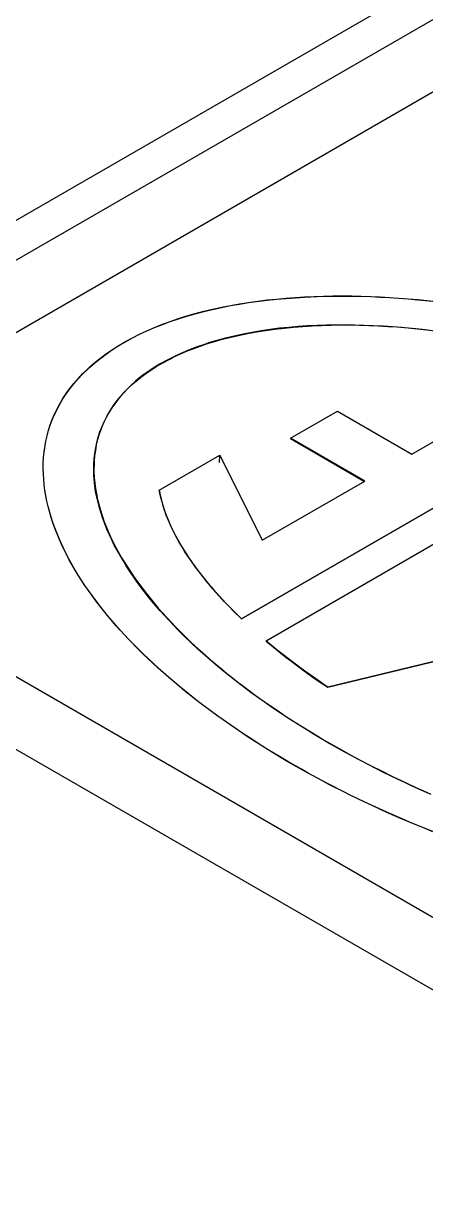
# Model space of a CAD drawing. Extents: x 0 to 258, y 0 to 184.
# Drawn here: x 76.641 to 77.321, y 104.845 to 106.821 of the extents above; entities that cross this region are included whole.
import ezdxf

# ---------------------------------------------------------------- set-up
doc = ezdxf.new("R2010")
doc.units = 0

msp = doc.modelspace()

# ---------------------------------------------------------------- linework, layer by layer
for p, q in [((83.30673, 110.34338), (69.588895, 102.424146)), ((75.911371, 106.006864), (78.951958, 107.762108)), ((76.123566, 106.006864), (78.951958, 107.63987)), ((78.951958, 107.639606), (76.123831, 106.006864)), ((77.084161, 106.35622), (77.100036, 106.357543)), ((77.084161, 106.35591), (77.100036, 106.357233)), ((77.100036, 106.357543), (77.115938, 106.358601)), ((77.100036, 106.357233), (77.115938, 106.358291)), ((77.115938, 106.358601), (77.147873, 106.359924)), ((77.115938, 106.358291), (77.147873, 106.359614)), ((77.147873, 106.359924), (77.163854, 106.360188)), ((77.147873, 106.359614), (77.163854, 106.359879)), ((77.163854, 106.360188), (77.179861, 106.360276)), ((77.163854, 106.359879), (77.179861, 106.359966)), ((77.179861, 106.360276), (77.195868, 106.360159)), ((77.179861, 106.359966), (77.195868, 106.35985)), ((77.195868, 106.360159), (77.227843, 106.359365)), ((77.195868, 106.35985), (77.227843, 106.359056)), ((77.227843, 106.359365), (77.243797, 106.358572)), ((77.227843, 106.359056), (77.243797, 106.358262)), ((77.243797, 106.358572), (77.259725, 106.357778)), ((77.243797, 106.358262), (77.259725, 106.357468)), ((77.259725, 106.357778), (77.291488, 106.355397)), ((77.259725, 106.357468), (77.291488, 106.355087)), ((76.945827, 106.334259), (76.96059, 106.337805)), ((76.945827, 106.33395), (76.96059, 106.337495)), ((76.96059, 106.337805), (76.975566, 106.341085)), ((76.96059, 106.337495), (76.975566, 106.340776)), ((76.975566, 106.341085), (76.9907, 106.344075)), ((76.975566, 106.340776), (76.9907, 106.343766)), ((76.9907, 106.344075), (77.005993, 106.3468)), ((76.9907, 106.343766), (77.005993, 106.346491)), ((77.005993, 106.3468), (77.021418, 106.349182)), ((77.005993, 106.346491), (77.021418, 106.348872)), ((77.021418, 106.349182), (77.052623, 106.353309)), ((77.021418, 106.348872), (77.052623, 106.353)), ((77.052623, 106.353309), (77.068366, 106.354897)), ((77.052623, 106.353), (77.068366, 106.354587)), ((77.068366, 106.354897), (77.084161, 106.35622)), ((77.068366, 106.354587), (77.084161, 106.35591)), ((77.291488, 106.355397), (77.30731, 106.354074)), ((77.291488, 106.355087), (77.30731, 106.353764)), ((77.30731, 106.354074), (77.338817, 106.350819)), ((77.30731, 106.353764), (77.338817, 106.35051)), ((76.889126, 106.317167), (76.902911, 106.321877)), ((76.889126, 106.316858), (76.902911, 106.321567)), ((76.902911, 106.321877), (76.916961, 106.326295)), ((76.902911, 106.321567), (76.916961, 106.325986)), ((76.916961, 106.326295), (76.931275, 106.330423)), ((76.916961, 106.325986), (76.931275, 106.330113)), ((76.931275, 106.330423), (76.945827, 106.334259)), ((76.931275, 106.330113), (76.945827, 106.33395)), ((76.837268, 106.295577), (76.849704, 106.301398)), ((76.837268, 106.295241), (76.849704, 106.301062)), ((76.849704, 106.301398), (76.862509, 106.306928)), ((76.849704, 106.301062), (76.862509, 106.306618)), ((76.862509, 106.306928), (76.875659, 106.312193)), ((76.862509, 106.306618), (76.875659, 106.311883)), ((76.875659, 106.312193), (76.889126, 106.317167)), ((76.875659, 106.311883), (76.889126, 106.316858)), ((77.027273, 106.298572), (77.012086, 106.295662)), ((77.019402, 106.296495), (77.034668, 106.299247)), ((77.042645, 106.301218), (77.027273, 106.298572)), ((77.034668, 106.299247), (77.050093, 106.301628)), ((77.05815, 106.303599), (77.042645, 106.301218)), ((77.050093, 106.301628), (77.065677, 106.303745)), ((77.073787, 106.305451), (77.05815, 106.303599)), ((77.065677, 106.303745), (77.081367, 106.305597)), ((77.08953, 106.307039), (77.073787, 106.305451)), ((77.081367, 106.305597), (77.097163, 106.307184)), ((77.105352, 106.308362), (77.08953, 106.307039)), ((77.097163, 106.307184), (77.113011, 106.308507)), ((77.121227, 106.30942), (77.105352, 106.308362)), ((77.113011, 106.308507), (77.128939, 106.309566)), ((77.137155, 106.310214), (77.121227, 106.30942)), ((77.128939, 106.309566), (77.144894, 106.310359)), ((77.153135, 106.310743), (77.137155, 106.310214)), ((77.144894, 106.310359), (77.160874, 106.310889)), ((77.169116, 106.311008), (77.153135, 106.310743)), ((77.160874, 106.310889), (77.176882, 106.311076)), ((77.185123, 106.311071), (77.169116, 106.311008)), ((77.176882, 106.311076), (77.208886, 106.310812)), ((77.201131, 106.310902), (77.185123, 106.311071)), ((77.217112, 106.310373), (77.201131, 106.310902)), ((77.208886, 106.310812), (77.224866, 106.310283)), ((77.24902, 106.30905), (77.217112, 106.310373)), ((77.224866, 106.310283), (77.240821, 106.309489)), ((77.240821, 106.309489), (77.256749, 106.308695)), ((77.264922, 106.307991), (77.24902, 106.30905)), ((77.256749, 106.308695), (77.272624, 106.307637)), ((77.28077, 106.306668), (77.264922, 106.307991)), ((77.272624, 106.307637), (77.304257, 106.304832)), ((77.296592, 106.305346), (77.28077, 106.306668)), ((77.328064, 106.301985), (77.296592, 106.305346)), ((77.304257, 106.304832), (77.32, 106.303245)), ((77.32, 106.303245), (77.33569, 106.301393)), ((76.80237, 106.276554), (76.813588, 106.283142)), ((76.80237, 106.276218), (76.813588, 106.282806)), ((76.813588, 106.283142), (76.82523, 106.289492)), ((76.813588, 106.282806), (76.82523, 106.289156)), ((76.82523, 106.289492), (76.837268, 106.295577)), ((76.82523, 106.289156), (76.837268, 106.295241)), ((76.946708, 106.278279), (76.933029, 106.27349)), ((76.939551, 106.275382), (76.953415, 106.280012)), ((76.953693, 106.28066), (76.946708, 106.278279)), ((76.953415, 106.280012), (76.960479, 106.282128)), ((76.967874, 106.28492), (76.953693, 106.28066)), ((76.960479, 106.282128), (76.97482, 106.286229)), ((76.982373, 106.288836), (76.967874, 106.28492)), ((76.97482, 106.286229), (76.989451, 106.289987)), ((76.997111, 106.292407), (76.982373, 106.288836)), ((76.989451, 106.289987), (77.004321, 106.2934)), ((77.012086, 106.295662), (76.997111, 106.292407)), ((77.004321, 106.2934), (77.019402, 106.296495)), ((76.77144, 106.255387), (76.781282, 106.262663)), ((76.77144, 106.255051), (76.781282, 106.262327)), ((76.781282, 106.262663), (76.791601, 106.269727)), ((76.781282, 106.262327), (76.791601, 106.269391)), ((76.791601, 106.269727), (76.80237, 106.276554)), ((76.791601, 106.269391), (76.80237, 106.276218)), ((76.900564, 106.260023), (76.888341, 106.254043)), ((76.894148, 106.256464), (76.906584, 106.262285)), ((76.906835, 106.26288), (76.900564, 106.260023)), ((76.906584, 106.262285), (76.919469, 106.267762)), ((76.91972, 106.268357), (76.906835, 106.26288)), ((76.919469, 106.267762), (76.926057, 106.270407)), ((76.933029, 106.27349), (76.91972, 106.268357)), ((76.926057, 106.270407), (76.939551, 106.275382)), ((76.748924, 106.236311), (76.753184, 106.240226)), ((76.748924, 106.235975), (76.753184, 106.23989)), ((76.753184, 106.240226), (76.762074, 106.247899)), ((76.753184, 106.23989), (76.762074, 106.247563)), ((76.762074, 106.247899), (76.77144, 106.255387)), ((76.762074, 106.247563), (76.77144, 106.255051)), ((76.859779, 106.237149), (76.865176, 106.240562)), ((76.870931, 106.244518), (76.859977, 106.237771)), ((76.865176, 106.240562), (76.876395, 106.247151)), ((76.882414, 106.250947), (76.870931, 106.244518)), ((76.876395, 106.247151), (76.888116, 106.253448)), ((76.888341, 106.254043), (76.882414, 106.250947)), ((76.888116, 106.253448), (76.894148, 106.256464)), ((76.725985, 106.211969), (76.733128, 106.220224)), ((76.725985, 106.211633), (76.733128, 106.219888)), ((76.733128, 106.220224), (76.740775, 106.228347)), ((76.733128, 106.219888), (76.740775, 106.228011)), ((76.740775, 106.228347), (76.748924, 106.236311)), ((76.740775, 106.228011), (76.748924, 106.235975)), ((76.825939, 106.211458), (76.834882, 106.219105)), ((76.835054, 106.219727), (76.830503, 106.215917)), ((76.834882, 106.219105), (76.839565, 106.222835)), ((76.844605, 106.227135), (76.835054, 106.219727)), ((76.839565, 106.222835), (76.849381, 106.230138)), ((76.854712, 106.234305), (76.844605, 106.227135)), ((76.849381, 106.230138), (76.859779, 106.237149)), ((76.859977, 106.237771), (76.854712, 106.234305)), ((76.713152, 106.195036), (76.719317, 106.203555)), ((76.713152, 106.1947), (76.719317, 106.203219)), ((76.719317, 106.203555), (76.725985, 106.211969)), ((76.719317, 106.203219), (76.725985, 106.211633)), ((76.813781, 106.200147), (76.80632, 106.191972)), ((76.809826, 106.195504), (76.817578, 106.203574)), ((76.821851, 106.208138), (76.813781, 106.200147)), ((76.817578, 106.203574), (76.825939, 106.211458)), ((76.830503, 106.215917), (76.821851, 106.208138)), ((77.297256, 106.092589), (77.493312, 106.205831)), ((76.702278, 106.177679), (76.707464, 106.18641)), ((76.702278, 106.177343), (76.707464, 106.186074)), ((76.707464, 106.18641), (76.713152, 106.195036)), ((76.707464, 106.186074), (76.713152, 106.1947)), ((76.796239, 106.179404), (76.79026, 106.170832)), ((76.793051, 106.174575), (76.799322, 106.183069)), ((76.802801, 106.187818), (76.796239, 106.179404)), ((76.799322, 106.183069), (76.806174, 106.191403)), ((76.80632, 106.191972), (76.802801, 106.187818)), ((76.806174, 106.191403), (76.809826, 106.195504)), ((76.689472, 106.150983), (76.693282, 106.159952)), ((76.689472, 106.150647), (76.693282, 106.159616)), ((76.693282, 106.159952), (76.702278, 106.177679)), ((76.693282, 106.159616), (76.702278, 106.177343)), ((76.784862, 106.162127), (76.78002, 106.153316)), ((76.782256, 106.157192), (76.787363, 106.16595)), ((76.79026, 106.170832), (76.784862, 106.162127)), ((76.787363, 106.16595), (76.793051, 106.174575)), ((77.620841, 106.167201), (77.00939, 105.814248)), ((77.00939, 105.813983), (77.620841, 106.166937)), ((77.092205, 106.119312), (77.171844, 106.165085)), ((77.171844, 106.165085), (77.297256, 106.092589)), ((76.683202, 106.132885), (76.686112, 106.14196)), ((76.683202, 106.132549), (76.686112, 106.141624)), ((76.686112, 106.14196), (76.689472, 106.150983)), ((76.686112, 106.141624), (76.689472, 106.150647)), ((76.775761, 106.144426), (76.77203, 106.13543)), ((76.77371, 106.139386), (76.777705, 106.148329)), ((76.78002, 106.153316), (76.775761, 106.144426)), ((76.777705, 106.148329), (76.782256, 106.157192)), ((77.05093, 105.776942), (77.6854, 106.143124)), ((76.678704, 106.114602), (76.68082, 106.123757)), ((76.678704, 106.114266), (76.68082, 106.123421)), ((76.68082, 106.123757), (76.683202, 106.132885)), ((76.68082, 106.123421), (76.683202, 106.132549)), ((76.764926, 106.11216), (76.767307, 106.121288)), ((76.768829, 106.126382), (76.76613, 106.11728)), ((76.767307, 106.121288), (76.770244, 106.130364)), ((76.77203, 106.13543), (76.768829, 106.126382)), ((76.770244, 106.130364), (76.77371, 106.139386)), ((76.675767, 106.096214), (76.678704, 106.114602)), ((76.675767, 106.095878), (76.678704, 106.114266)), ((76.761486, 106.093798), (76.763074, 106.103006)), ((76.764013, 106.108125), (76.762426, 106.098944)), ((76.763074, 106.103006), (76.764926, 106.11216)), ((76.76613, 106.11728), (76.764013, 106.108125)), ((77.217881, 106.046816), (77.092205, 106.119312)), ((77.092205, 106.119047), (77.217617, 106.046552)), ((77.092469, 106.119047), (77.092205, 106.119047)), ((76.674444, 106.077746), (76.674973, 106.08698)), ((76.674444, 106.07741), (76.674973, 106.086644)), ((76.674973, 106.08698), (76.675767, 106.096214)), ((76.674973, 106.086644), (76.675767, 106.095878)), ((76.759899, 106.075357), (76.760428, 106.084591)), ((76.760309, 106.080503), (76.760044, 106.062035)), ((76.761103, 106.089737), (76.760309, 106.080503)), ((76.760428, 106.084591), (76.761486, 106.093798)), ((76.762426, 106.098944), (76.761103, 106.089737)), ((76.870219, 106.031735), (76.972878, 106.091002)), ((76.972348, 106.078302), (76.972878, 106.090737)), ((76.972835, 106.091044), (77.044688, 105.946793)), ((76.972878, 106.090737), (76.972878, 106.090737)), ((76.67429, 106.068512), (76.674444, 106.077746)), ((76.67429, 106.068176), (76.674444, 106.07741)), ((76.675084, 106.050044), (76.67429, 106.068512)), ((76.675084, 106.049708), (76.67429, 106.068176)), ((76.759745, 106.066123), (76.759899, 106.075357)), ((76.760002, 106.056889), (76.759745, 106.066123)), ((76.760044, 106.062035), (76.760574, 106.052801)), ((76.675878, 106.04081), (76.675084, 106.050044)), ((76.675878, 106.040474), (76.675084, 106.049708)), ((76.76159, 106.038447), (76.760002, 106.056889)), ((76.760574, 106.052801), (76.761367, 106.043567)), ((76.761367, 106.043567), (76.76269, 106.03436)), ((77.04458, 105.946804), (77.217881, 106.046816)), ((76.677201, 106.031603), (76.675878, 106.04081)), ((76.677201, 106.031267), (76.675878, 106.040474)), ((76.680535, 106.013214), (76.677201, 106.031603)), ((76.680535, 106.012905), (76.677201, 106.031267)), ((76.762912, 106.02924), (76.76159, 106.038447)), ((76.76269, 106.03436), (76.764278, 106.025179)), ((76.764765, 106.020059), (76.762912, 106.02924)), ((76.764278, 106.025179), (76.76613, 106.015998)), ((76.871881, 106.023575), (76.870293, 106.031989)), ((76.870304, 106.03165), (76.870357, 106.031386)), ((76.870357, 106.031386), (76.870569, 106.030327)), ((76.870569, 106.030327), (76.871362, 106.02575)), ((76.871362, 106.02575), (76.876019, 106.007467)), ((76.873998, 106.015188), (76.871881, 106.023575)), ((77.856056, 104.884239), (75.911371, 106.006864)), ((77.856056, 104.883974), (75.911371, 106.0066)), ((77.856056, 105.00674), (76.123566, 106.006864)), ((76.682651, 106.00406), (76.680535, 106.013214)), ((76.682651, 106.00375), (76.680535, 106.012905)), ((76.687731, 105.98583), (76.682651, 106.00406)), ((76.687731, 105.98552), (76.682651, 106.00375)), ((76.766881, 106.010904), (76.764765, 106.020059)), ((76.76613, 106.015998), (76.770945, 105.997741)), ((76.769262, 106.001776), (76.766881, 106.010904)), ((76.77503, 105.983599), (76.769262, 106.001776)), ((76.879025, 105.998546), (76.873998, 106.015188)), ((76.876019, 106.007467), (76.878929, 105.998392)), ((76.690668, 105.976755), (76.687731, 105.98583)), ((76.690668, 105.976445), (76.687731, 105.98552)), ((76.770945, 105.997741), (76.773829, 105.988666)), ((76.773829, 105.988666), (76.777004, 105.979617)), ((76.778364, 105.974551), (76.77503, 105.983599)), ((76.878929, 105.998392), (76.882184, 105.989344)), ((76.882279, 105.989497), (76.879025, 105.998546)), ((76.882184, 105.989344), (76.885782, 105.980348)), ((76.885877, 105.980501), (76.882279, 105.989497)), ((76.693896, 105.967706), (76.690668, 105.976755)), ((76.693896, 105.967396), (76.690668, 105.976445)), ((76.701093, 105.949688), (76.693896, 105.967706)), ((76.701093, 105.949405), (76.693896, 105.967396)), ((76.777004, 105.979617), (76.784227, 105.961626)), ((76.781989, 105.965555), (76.778364, 105.974551)), ((76.790032, 105.947669), (76.781989, 105.965555)), ((76.885782, 105.980348), (76.889724, 105.971405)), ((76.88982, 105.971558), (76.885877, 105.980501)), ((76.889724, 105.971405), (76.893958, 105.962488)), ((76.894053, 105.962642), (76.88982, 105.971558)), ((76.893958, 105.962488), (76.898509, 105.953625)), ((76.898604, 105.953778), (76.894053, 105.962642)), ((76.705061, 105.940745), (76.701093, 105.949688)), ((76.705061, 105.940462), (76.701093, 105.949405)), ((76.784227, 105.961626), (76.788249, 105.952683)), ((76.788249, 105.952683), (76.792535, 105.943793)), ((76.794451, 105.938779), (76.790032, 105.947669)), ((76.792535, 105.943793), (76.79706, 105.934929)), ((76.898509, 105.953625), (76.90335, 105.944814)), ((76.903446, 105.944968), (76.898604, 105.953778)), ((76.90335, 105.944814), (76.908457, 105.936056)), ((76.908552, 105.93621), (76.903446, 105.944968)), ((76.713687, 105.922965), (76.705061, 105.940745)), ((76.713687, 105.922682), (76.705061, 105.940462)), ((76.718343, 105.914128), (76.713687, 105.922965)), ((76.718343, 105.913845), (76.713687, 105.922682)), ((76.799107, 105.929942), (76.794451, 105.938779)), ((76.79706, 105.934929), (76.806849, 105.917335)), ((76.809162, 105.9124), (76.799107, 105.929942)), ((76.908457, 105.936056), (76.919437, 105.9187)), ((76.913923, 105.927505), (76.908552, 105.93621)), ((76.925406, 105.910254), (76.913923, 105.927505)), ((76.728318, 105.89656), (76.718343, 105.914128)), ((76.728318, 105.896303), (76.718343, 105.913845)), ((76.806849, 105.917335), (76.812088, 105.908603)), ((76.814533, 105.903695), (76.809162, 105.9124)), ((76.812088, 105.908603), (76.823253, 105.8913)), ((76.820115, 105.895043), (76.814533, 105.903695)), ((76.919437, 105.9187), (76.925311, 105.910101)), ((76.925311, 105.910101), (76.931423, 105.901555)), ((76.931518, 105.901708), (76.925406, 105.910254)), ((76.73361, 105.887855), (76.728318, 105.89656)), ((76.73361, 105.887598), (76.728318, 105.896303)), ((76.744828, 105.870551), (76.73361, 105.887855)), ((76.744828, 105.870294), (76.73361, 105.887598)), ((76.831942, 105.877872), (76.820115, 105.895043)), ((76.823253, 105.8913), (76.829153, 105.882727)), ((76.931423, 105.901555), (76.937746, 105.893062)), ((76.937842, 105.893215), (76.931518, 105.901708)), ((76.937746, 105.893062), (76.951055, 105.876261)), ((76.944403, 105.884775), (76.937842, 105.893215)), ((76.958135, 105.86808), (76.944403, 105.884775)), ((76.756814, 105.853433), (76.744828, 105.870551)), ((76.756814, 105.853176), (76.744828, 105.870294)), ((76.829153, 105.882727), (76.835265, 105.874181)), ((76.83816, 105.869352), (76.831942, 105.877872)), ((76.835265, 105.874181), (76.848098, 105.857248)), ((76.851177, 105.852472), (76.83816, 105.869352)), ((76.951055, 105.876261), (76.958013, 105.867953)), ((76.958013, 105.867953), (76.965184, 105.859698)), ((76.965305, 105.859825), (76.958135, 105.86808)), ((76.763084, 105.844939), (76.756814, 105.853433)), ((76.763084, 105.844683), (76.756814, 105.853176)), ((76.776181, 105.828085), (76.763084, 105.844939)), ((76.776181, 105.827829), (76.763084, 105.844683)), ((76.848098, 105.857248), (76.854792, 105.848861)), ((76.857977, 105.844111), (76.851177, 105.852472)), ((76.854792, 105.848861), (76.868735, 105.832245)), ((76.872106, 105.827548), (76.857977, 105.844111)), ((76.965184, 105.859698), (76.972539, 105.851496)), ((76.972661, 105.851623), (76.965305, 105.859825)), ((76.972539, 105.851496), (76.987805, 105.83525)), ((76.980201, 105.843474), (76.972661, 105.851623)), ((76.995838, 105.827361), (76.980201, 105.843474)), ((76.782981, 105.819725), (76.776181, 105.828085)), ((76.782981, 105.819468), (76.776181, 105.827829)), ((76.868735, 105.832245), (76.875985, 105.824016)), ((76.879435, 105.819346), (76.872106, 105.827548)), ((76.875985, 105.824016), (76.890987, 105.807691)), ((76.987805, 105.83525), (76.995716, 105.827234)), ((76.995716, 105.827234), (77.00921, 105.814031)), ((77.003908, 105.819397), (76.995838, 105.827361)), ((76.79711, 105.803135), (76.782981, 105.819725)), ((76.79711, 105.802879), (76.782981, 105.819468)), ((76.886949, 105.811197), (76.879435, 105.819346)), ((76.902454, 105.795031), (76.886949, 105.811197)), ((76.890987, 105.807691), (76.898739, 105.799622)), ((77.008009, 105.815428), (77.003908, 105.819397)), ((77.009067, 105.814369), (77.008009, 105.815428)), ((77.009327, 105.814121), (77.009067, 105.814369)), ((76.804412, 105.794933), (76.79711, 105.803135)), ((76.804412, 105.794677), (76.79711, 105.802879)), ((76.81952, 105.778635), (76.804412, 105.794933)), ((76.81952, 105.778378), (76.804412, 105.794677)), ((76.898739, 105.799622), (76.90665, 105.791605)), ((76.910444, 105.787041), (76.902454, 105.795031)), ((76.90665, 105.791605), (76.922948, 105.775703)), ((76.926901, 105.771192), (76.910444, 105.787041)), ((76.835236, 105.762548), (76.81952, 105.778635)), ((76.835236, 105.762292), (76.81952, 105.778378)), ((76.922948, 105.775703), (76.931335, 105.767845)), ((76.935368, 105.763361), (76.926901, 105.771192)), ((76.931335, 105.767845), (76.948533, 105.752261)), ((77.050826, 105.776645), (77.051091, 105.776407)), ((77.060259, 105.768964), (77.050866, 105.776796)), ((77.051091, 105.776407), (77.052149, 105.775349)), ((77.052149, 105.775349), (77.0567, 105.771539)), ((77.0567, 105.771539), (77.075221, 105.756484)), ((77.069784, 105.761186), (77.060259, 105.768964)), ((77.442512, 105.76821), (77.15544, 105.69836)), ((77.15544, 105.69836), (77.442512, 105.767946)), ((76.843332, 105.754584), (76.835236, 105.762548)), ((76.843332, 105.754328), (76.835236, 105.762292)), ((76.859948, 105.738789), (76.843332, 105.754584)), ((76.859948, 105.738532), (76.843332, 105.754328)), ((76.952724, 105.74783), (76.935368, 105.763361)), ((76.948533, 105.752261), (76.957344, 105.744562)), ((76.961614, 105.740157), (76.952724, 105.74783)), ((76.957344, 105.744562), (76.975415, 105.729322)), ((77.079176, 105.753698), (77.069784, 105.761186)), ((77.075221, 105.756484), (77.084693, 105.749049)), ((77.098359, 105.738908), (77.079176, 105.753698)), ((77.084693, 105.749049), (77.094297, 105.741667)), ((76.868468, 105.730957), (76.859948, 105.738789)), ((76.868468, 105.7307), (76.859948, 105.738532)), ((76.88593, 105.715479), (76.868468, 105.730957)), ((76.88593, 105.715222), (76.868468, 105.7307)), ((76.979818, 105.72497), (76.961614, 105.740157)), ((76.975415, 105.729322), (76.984649, 105.721781)), ((76.989131, 105.717455), (76.979818, 105.72497)), ((77.094297, 105.741667), (77.113929, 105.727062)), ((77.108148, 105.731605), (77.098359, 105.738908)), ((77.11807, 105.724356), (77.108148, 105.731605)), ((77.113929, 105.727062), (77.123931, 105.719866)), ((76.903922, 105.700213), (76.88593, 105.715479)), ((76.903922, 105.699956), (76.88593, 105.715222)), ((76.984649, 105.721781), (77.003514, 105.706859)), ((77.008154, 105.702586), (76.989131, 105.717455)), ((77.003514, 105.706859), (77.013144, 105.699477)), ((77.138311, 105.710042), (77.11807, 105.724356)), ((77.123931, 105.719866), (77.134064, 105.712722)), ((77.134064, 105.712722), (77.144648, 105.705419)), ((77.148629, 105.702977), (77.138311, 105.710042)), ((77.144648, 105.705419), (77.155363, 105.69817)), ((76.913129, 105.692645), (76.903922, 105.700213)), ((76.913129, 105.692389), (76.903922, 105.699956)), ((76.931915, 105.677696), (76.913129, 105.692645)), ((76.931915, 105.67744), (76.913129, 105.692389)), ((77.017865, 105.69523), (77.008154, 105.702586)), ((77.013144, 105.699477), (77.032803, 105.684898)), ((77.027681, 105.687928), (77.017865, 105.69523)), ((77.04771, 105.673508), (77.027681, 105.687928)), ((77.153842, 105.699458), (77.148629, 105.702977)), ((77.155165, 105.698665), (77.153842, 105.699458)), ((77.155429, 105.698445), (77.155165, 105.698665)), ((76.941493, 105.670288), (76.931915, 105.677696)), ((76.941493, 105.670032), (76.931915, 105.67744)), ((76.961019, 105.655657), (76.941493, 105.670288)), ((76.961019, 105.6554), (76.941493, 105.670032)), ((77.032803, 105.684898), (77.042831, 105.677702)), ((77.042831, 105.677702), (77.052964, 105.670558)), ((77.057896, 105.666391), (77.04771, 105.673508)), ((77.052964, 105.670558), (77.073602, 105.656429)), ((77.078639, 105.652341), (77.057896, 105.666391)), ((76.970967, 105.648434), (76.961019, 105.655657)), ((76.970967, 105.648177), (76.961019, 105.6554)), ((76.991208, 105.63412), (76.970967, 105.648434)), ((76.991208, 105.633863), (76.970967, 105.648177)), ((77.073602, 105.656429), (77.084106, 105.649444)), ((77.089196, 105.645409), (77.078639, 105.652341)), ((77.084106, 105.649444), (77.105457, 105.635686)), ((77.011925, 105.620044), (76.991208, 105.63412)), ((77.011925, 105.619787), (76.991208, 105.633863)), ((77.110654, 105.631704), (77.089196, 105.645409)), ((77.105457, 105.635686), (77.116305, 105.628886)), ((77.121555, 105.624931), (77.110654, 105.631704)), ((77.116305, 105.628886), (77.138319, 105.615472)), ((77.022455, 105.613085), (77.011925, 105.620044)), ((77.022455, 105.612829), (77.011925, 105.619787)), ((77.04386, 105.599353), (77.022455, 105.613085)), ((77.04386, 105.599097), (77.022455, 105.612829)), ((77.132561, 105.618237), (77.121555, 105.624931)), ((77.154919, 105.605008), (77.132561, 105.618237)), ((77.138319, 105.615472), (77.149484, 105.608857)), ((77.149484, 105.608857), (77.160755, 105.602322)), ((77.054734, 105.59258), (77.04386, 105.599353)), ((77.054734, 105.592323), (77.04386, 105.599097)), ((77.0768, 105.579192), (77.054734, 105.59258)), ((77.0768, 105.578936), (77.054734, 105.592323)), ((77.166269, 105.598499), (77.154919, 105.605008)), ((77.160755, 105.602322), (77.183642, 105.58941)), ((77.177726, 105.592043), (77.166269, 105.598499)), ((77.200956, 105.579343), (77.177726, 105.592043)), ((77.183642, 105.58941), (77.195257, 105.58306)), ((77.087992, 105.572578), (77.0768, 105.579192)), ((77.087992, 105.572347), (77.0768, 105.578936)), ((77.110694, 105.55956), (77.087992, 105.572578)), ((77.110694, 105.55933), (77.087992, 105.572347)), ((77.195257, 105.58306), (77.206978, 105.576763)), ((77.21273, 105.573072), (77.200956, 105.579343)), ((77.206978, 105.576763), (77.230711, 105.564381)), ((77.236569, 105.560743), (77.21273, 105.573072)), ((77.122203, 105.553131), (77.110694, 105.55956)), ((77.122203, 105.552901), (77.110694, 105.55933)), ((77.145513, 105.540484), (77.122203, 105.553131)), ((77.145513, 105.540254), (77.122203, 105.552901)), ((77.230711, 105.564381), (77.242723, 105.558295)), ((77.248634, 105.554684), (77.236569, 105.560743)), ((77.242723, 105.558295), (77.267091, 105.54631)), ((77.273081, 105.542778), (77.248634, 105.554684)), ((76.722847, 105.538552), (76.722582, 105.538288)), ((77.15734, 105.53424), (77.145513, 105.540484)), ((77.15734, 105.534009), (77.145513, 105.540254)), ((77.181258, 105.521963), (77.15734, 105.53424)), ((77.181258, 105.521733), (77.15734, 105.534009)), ((77.267091, 105.54631), (77.279421, 105.54041)), ((77.285464, 105.53693), (77.273081, 105.542778)), ((77.279421, 105.54041), (77.304371, 105.528847)), ((77.297952, 105.531162), (77.285464, 105.53693)), ((77.32322, 105.519812), (77.297952, 105.531162)), ((77.304371, 105.528847), (77.316992, 105.523185)), ((77.193376, 105.51593), (77.181258, 105.521963)), ((77.193376, 105.5157), (77.181258, 105.521733)), ((77.217903, 105.504051), (77.193376, 105.51593)), ((77.217903, 105.50382), (77.193376, 105.5157)), ((77.316992, 105.523185), (77.329718, 105.517576)), ((77.230312, 105.498203), (77.217903, 105.504051)), ((77.230312, 105.498), (77.217903, 105.50382)), ((77.255394, 105.486747), (77.230312, 105.498203)), ((77.255394, 105.486543), (77.230312, 105.498)), ((77.280873, 105.475555), (77.255394, 105.486747)), ((77.280873, 105.475351), (77.255394, 105.486543)), ((77.293759, 105.470078), (77.280873, 105.475555)), ((77.293759, 105.469874), (77.280873, 105.475351)), ((77.319794, 105.459336), (77.293759, 105.470078)), ((77.319794, 105.459132), (77.293759, 105.469874)), ((77.332943, 105.454071), (77.319794, 105.459336)), ((77.332943, 105.453867), (77.319794, 105.459132))]:
    msp.add_line(p, q)

doc.saveas('drawing.dxf')
